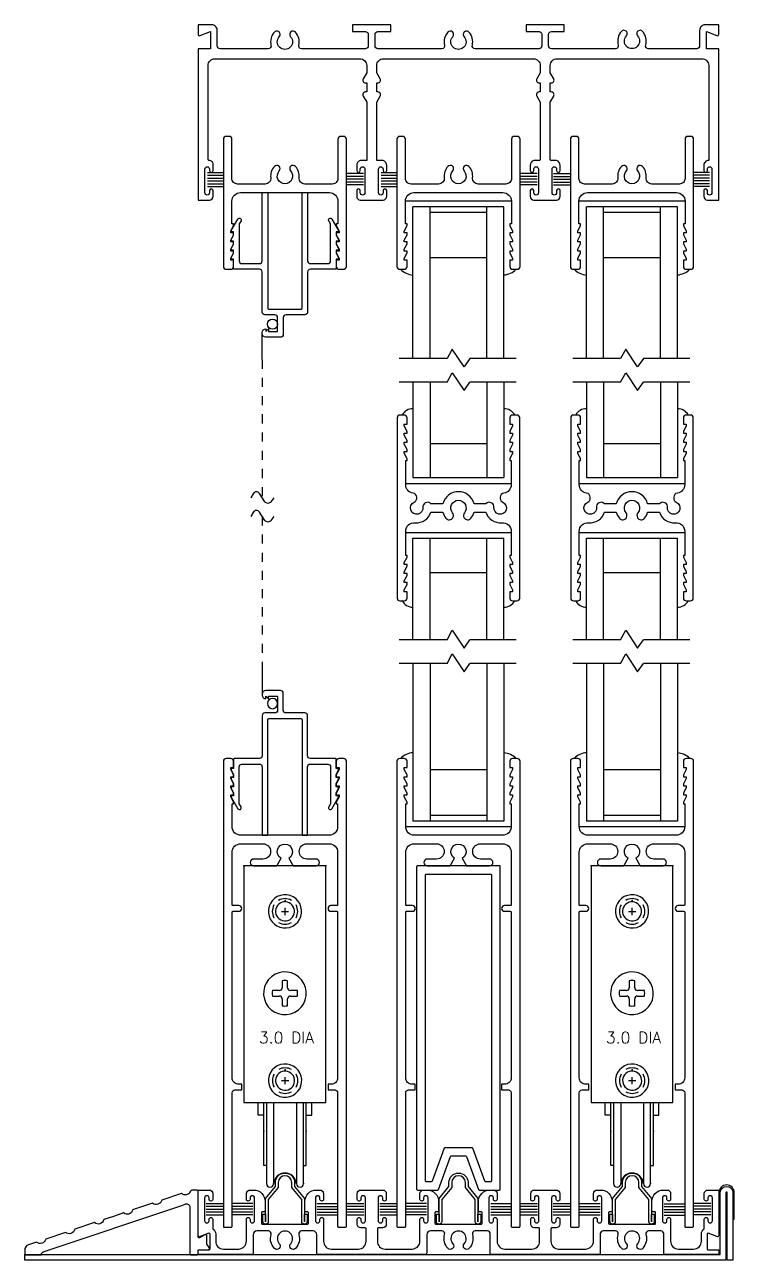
# Model space of a CAD drawing. Extents: x -56 to 119, y -34 to 74.
# Drawn here: x -1.44 to 6.36, y 42.06 to 55.64 of the extents above; entities that cross this region are included whole.
import ezdxf
from ezdxf.enums import TextEntityAlignment as Align

# ---------------------------------------------------------------- set-up
doc = ezdxf.new("R2010")
doc.units = 0
doc.header["$LTSCALE"] = 0.25
doc.header["$MEASUREMENT"] = 0
doc.linetypes.add('HIDDEN', pattern=[0.375, 0.25, -0.125])
doc.layers.get('0').update_dxf_attribs({"linetype": 'CONTINUOUS'})
for name, color, linetype in [('FRAME', 1, 'CONTINUOUS'), ('GLASS-VINYL', 7, 'CONTINUOUS'), ('GLAZING', 7, 'CONTINUOUS'), ('HEM COVER', 4, 'CONTINUOUS'), ('RISER', 7, 'CONTINUOUS'), ('SASH', 5, 'CONTINUOUS'), ('SEAL', 7, 'CONTINUOUS'), ('SILL-PAN', 7, 'CONTINUOUS'), ('VENT', 5, 'CONTINUOUS')]:
    doc.layers.add(name, color=color, linetype=linetype)
doc.styles.get("Standard").update_dxf_attribs({"font": 'simplex.shx'})

# ---------------------------------------------------------------- blocks, each defined once
blk = doc.blocks.new('A$C0EA5420E')
at = {"color": 1}
blk.add_lwpolyline([(0.0025, 0, -0.414214), (0, 0.0025), (0, 0.011, -0.414214), (0.0025, 0.0135), (0.03, 0.0135, 0.414214), (0.0325, 0.016), (0.0325, 0.0563, 0.528549), (0.0291, 0.0587), (0.0055, 0.0494, -0.528549), (0, 0.0531), (0, 0.0755), (0, 0.175, -0.414214), (0.0025, 0.1775), (0.03, 0.1775, -0.414214), (0.04, 0.1675), (0.04, 0.1519, -0.414214), (0.0351, 0.147), (0.0349, 0.147, -0.414214), (0.03, 0.1519), (0.03, 0.1559, 0.414214), (0.0239, 0.162), (0.0236, 0.162, 0.414214), (0.0175, 0.1559), (0.0175, 0.0931, 0.414214), (0.0236, 0.087), (0.0239, 0.087, 0.414214), (0.03, 0.0931), (0.03, 0.0971, -0.414214), (0.0349, 0.102), (0.035, 0.102, -0.414214), (0.04, 0.097), (0.04, 0.0713, -0.250492), (0.048, 0.0563), (0.048, 0.0367, 0.414214), (0.0692, 0.0155), (0.0922, 0.0155), (0.1112, 0.0155, 0.406851), (0.1325, 0.0375), (0.1325, 0.0835), (0.1325, 0.097, -0.414214), (0.1375, 0.102), (0.1376, 0.102, -0.414214), (0.1425, 0.0971), (0.1425, 0.0931, 0.414214), (0.1486, 0.087), (0.1489, 0.087, 0.414214), (0.155, 0.0931), (0.155, 0.1559, 0.414214), (0.1489, 0.162), (0.1486, 0.162, 0.414214), (0.1425, 0.1559), (0.1425, 0.1519, -0.414214), (0.1376, 0.147), (0.1374, 0.147, -0.414214), (0.1325, 0.1519), (0.1325, 0.1675, -0.414214), (0.1425, 0.1775), (0.1482, 0.1775), (0.1525, 0.1775, -0.414214), (0.1837, 0.1462), (0.1837, 0.12, -0.414214), (0.1812, 0.1175), (0.1762, 0.1175, 0.414214), (0.1737, 0.115), (0.1737, 0.0863, 0.414214), (0.1762, 0.0838), (0.3007, 0.0838, 0.414214), (0.3032, 0.0863), (0.3032, 0.115, 0.414214), (0.3007, 0.1175), (0.2957, 0.1175, -0.414214), (0.2932, 0.12), (0.2932, 0.1462, -0.414214), (0.3245, 0.1775), (0.3263, 0.1775), (0.3345, 0.1775, -0.414214), (0.3445, 0.1675), (0.3445, 0.1519, -0.414214), (0.3396, 0.147), (0.3394, 0.147, -0.414214), (0.3345, 0.1519), (0.3345, 0.1559, 0.414214), (0.3284, 0.162), (0.3281, 0.162, 0.414214), (0.322, 0.1559), (0.322, 0.0931, 0.414214), (0.3281, 0.087), (0.3284, 0.087, 0.414214), (0.3345, 0.0931), (0.3345, 0.0971, -0.414214), (0.3394, 0.102), (0.3395, 0.102, -0.414214), (0.3445, 0.097), (0.3445, 0.0835), (0.3445, 0.0367, 0.414214), (0.3657, 0.0155), (0.3736, 0.0155), (0.3916, 0.0155), (0.4402, 0.0155, 0.414214), (0.4615, 0.0367), (0.4615, 0.0461), (0.4615, 0.071, 0.414214), (0.459, 0.0735), (0.447, 0.0735, -0.414214), (0.437, 0.0835), (0.437, 0.097, -0.414214), (0.442, 0.102), (0.4421, 0.102, -0.414214), (0.447, 0.0971), (0.447, 0.0931, 0.414214), (0.4531, 0.087), (0.4534, 0.087, 0.414214), (0.4595, 0.0931), (0.4595, 0.1559, 0.414214), (0.4534, 0.162), (0.4531, 0.162, 0.414214), (0.447, 0.1559), (0.447, 0.1519, -0.414214), (0.4421, 0.147), (0.4419, 0.147, -0.414214), (0.437, 0.1519), (0.437, 0.1675, -0.414214), (0.447, 0.1775), (0.4672, 0.1775), (0.4868, 0.1775), (0.507, 0.1775, -0.414214), (0.517, 0.1675), (0.517, 0.1519, -0.414214), (0.5121, 0.147), (0.5119, 0.147, -0.414214), (0.507, 0.1519), (0.507, 0.1559, 0.414214), (0.5009, 0.162), (0.5006, 0.162, 0.414214), (0.4945, 0.1559), (0.4945, 0.0931, 0.414214), (0.5006, 0.087), (0.5009, 0.087, 0.414214), (0.507, 0.0931), (0.507, 0.0971, -0.414214), (0.5119, 0.102), (0.512, 0.102, -0.414214), (0.517, 0.097), (0.517, 0.0835, -0.414214), (0.507, 0.0735), (0.495, 0.0735, 0.414214), (0.4925, 0.071), (0.4925, 0.0461), (0.4925, 0.0367, 0.414214), (0.5137, 0.0155), (0.5577, 0.0155), (0.5744, 0.0155), (0.5882, 0.0155, 0.406851), (0.6095, 0.0375), (0.6095, 0.0835), (0.6095, 0.097, -0.414214), (0.6145, 0.102), (0.6146, 0.102, -0.414214), (0.6195, 0.0971), (0.6195, 0.0931, 0.414214), (0.6256, 0.087), (0.6259, 0.087, 0.414214), (0.632, 0.0931), (0.632, 0.1559, 0.414214), (0.6259, 0.162), (0.6256, 0.162, 0.414214), (0.6195, 0.1559), (0.6195, 0.1519, -0.414214), (0.6146, 0.147), (0.6144, 0.147, -0.414214), (0.6095, 0.1519), (0.6095, 0.1675, -0.414214), (0.6195, 0.1775), (0.6252, 0.1775), (0.6295, 0.1775, -0.414214), (0.6607, 0.1462), (0.6607, 0.12, -0.414214), (0.6582, 0.1175), (0.6532, 0.1175, 0.414214), (0.6507, 0.115), (0.6507, 0.0863, 0.414214), (0.6532, 0.0838), (0.7777, 0.0838, 0.414214), (0.7802, 0.0863), (0.7802, 0.115, 0.414214), (0.7777, 0.1175), (0.7727, 0.1175, -0.414214), (0.7702, 0.12), (0.7702, 0.1462, -0.414214), (0.8015, 0.1775), (0.8033, 0.1775), (0.8115, 0.1775, -0.414214), (0.8215, 0.1675), (0.8215, 0.1519, -0.414214), (0.8166, 0.147), (0.8164, 0.147, -0.414214), (0.8115, 0.1519), (0.8115, 0.1559, 0.414214), (0.8054, 0.162), (0.8051, 0.162, 0.414214), (0.799, 0.1559), (0.799, 0.0931, 0.414214), (0.8051, 0.087), (0.8054, 0.087, 0.414214), (0.8115, 0.0931), (0.8115, 0.0971, -0.414214), (0.8164, 0.102), (0.8165, 0.102, -0.414214), (0.8215, 0.097), (0.8215, 0.0835), (0.8215, 0.0367, 0.414214), (0.8427, 0.0155), (0.8536, 0.0155), (0.8843, 0.0155), (0.9172, 0.0155, 0.414214), (0.9385, 0.0367), (0.9385, 0.0461), (0.9385, 0.071, 0.414214), (0.936, 0.0735), (0.924, 0.0735, -0.414214), (0.914, 0.0835), (0.914, 0.097, -0.414214), (0.919, 0.102), (0.9191, 0.102, -0.414214), (0.924, 0.0971), (0.924, 0.0931, 0.414214), (0.9301, 0.087), (0.9304, 0.087, 0.414214), (0.9365, 0.0931), (0.9365, 0.1559, 0.414214), (0.9304, 0.162), (0.9301, 0.162, 0.414214), (0.924, 0.1559), (0.924, 0.1519, -0.414214), (0.9191, 0.147), (0.9189, 0.147, -0.414214), (0.914, 0.1519), (0.914, 0.1675, -0.414214), (0.924, 0.1775), (0.9442, 0.1775), (0.9638, 0.1775), (0.984, 0.1775, -0.414214), (0.994, 0.1675), (0.994, 0.1519, -0.414214), (0.9891, 0.147), (0.9889, 0.147, -0.414214), (0.984, 0.1519), (0.984, 0.1559, 0.414214), (0.9779, 0.162), (0.9776, 0.162, 0.414214), (0.9715, 0.1559), (0.9715, 0.0931, 0.414214), (0.9776, 0.087), (0.9779, 0.087, 0.414214), (0.984, 0.0931), (0.984, 0.0971, -0.414214), (0.9889, 0.102), (0.989, 0.102, -0.414214), (0.994, 0.097), (0.994, 0.0835, -0.414214), (0.984, 0.0735), (0.972, 0.0735, 0.414214), (0.9695, 0.071), (0.9695, 0.0461), (0.9695, 0.0367, 0.414214), (0.9907, 0.0155), (1.0347, 0.0155), (1.0514, 0.0155), (1.0652, 0.0155, 0.406851), (1.0865, 0.0375), (1.0865, 0.0835), (1.0865, 0.097, -0.414214), (1.0915, 0.102), (1.0916, 0.102, -0.414214), (1.0965, 0.0971), (1.0965, 0.0931, 0.414214), (1.1026, 0.087), (1.1029, 0.087, 0.414214), (1.109, 0.0931), (1.109, 0.1559, 0.414214), (1.1029, 0.162), (1.1026, 0.162, 0.414214), (1.0965, 0.1559), (1.0965, 0.1519, -0.414214), (1.0916, 0.147), (1.0914, 0.147, -0.414214), (1.0865, 0.1519), (1.0865, 0.1675, -0.414214), (1.0965, 0.1775), (1.1022, 0.1775), (1.1065, 0.1775, -0.414214), (1.1377, 0.1462), (1.1377, 0.12, -0.414214), (1.1352, 0.1175), (1.1302, 0.1175, 0.414214), (1.1277, 0.115), (1.1277, 0.0863, 0.414214), (1.1302, 0.0838), (1.2547, 0.0838, 0.414214), (1.2572, 0.0863), (1.2572, 0.115, 0.414214), (1.2547, 0.1175), (1.2497, 0.1175, -0.414214), (1.2472, 0.12), (1.2472, 0.1462, -0.414214), (1.2785, 0.1775), (1.2803, 0.1775), (1.2885, 0.1775, -0.414214), (1.2985, 0.1675), (1.2985, 0.1519, -0.414214), (1.2936, 0.147), (1.2934, 0.147, -0.414214), (1.2885, 0.1519), (1.2885, 0.1559, 0.414214), (1.2824, 0.162), (1.2821, 0.162, 0.414214), (1.276, 0.1559), (1.276, 0.0931, 0.414214), (1.2821, 0.087), (1.2824, 0.087, 0.414214), (1.2885, 0.0931), (1.2885, 0.0971, -0.414214), (1.2934, 0.102), (1.2935, 0.102, -0.414214), (1.2985, 0.097), (1.2985, 0.0835), (1.2985, 0.0367, 0.414214), (1.3197, 0.0155), (1.3372, 0.0155), (1.3617, 0.0155, 0.414214), (1.383, 0.0367), (1.383, 0.0563, -0.250492), (1.391, 0.0713), (1.391, 0.097, -0.414214), (1.396, 0.102), (1.3961, 0.102, -0.414214), (1.401, 0.0971), (1.401, 0.0931, 0.414214), (1.4071, 0.087), (1.4074, 0.087, 0.414214), (1.4135, 0.0931), (1.4135, 0.1559, 0.414214), (1.4074, 0.162), (1.4071, 0.162, 0.414214), (1.401, 0.1559), (1.401, 0.1519, -0.414214), (1.3961, 0.147), (1.3959, 0.147, -0.414214), (1.391, 0.1519), (1.391, 0.1675, -0.414214), (1.401, 0.1775), (1.4285, 0.1775, -0.414214), (1.431, 0.175), (1.431, 0.0755), (1.431, 0.0531, -0.528549), (1.4255, 0.0494), (1.4019, 0.0587, 0.528549), (1.3985, 0.0563), (1.3985, 0.016, 0.414214), (1.401, 0.0135), (1.4285, 0.0135, -0.414214), (1.431, 0.011), (1.431, 0.0025, -0.414214), (1.4285, 0), (1.3449, 0), (1.3208, 0), (1.2822, 0, -0.414214), (1.2797, 0.0025), (1.2797, 0.0573, 0.414214), (1.272, 0.065), (1.255, 0.065), (1.2381, 0.065, 0.499657), (1.2307, 0.0551, -0.259642), (1.222, 0.0174, -1), (1.2081, 0.0299, 2.247229), (1.1769, 0.0299, -1), (1.163, 0.0174, -0.259642), (1.1543, 0.0551, 0.499657), (1.1469, 0.065), (1.1278, 0.065), (1.113, 0.065, 0.414214), (1.1052, 0.0573), (1.1052, 0.005, -0.414214), (1.1002, 0), (1.0629, 0), (1.0514, 0), (0.8843, 0), (0.8438, 0), (0.8052, 0, -0.414214), (0.8027, 0.0025), (0.8027, 0.0573, 0.414214), (0.795, 0.065), (0.778, 0.065), (0.7611, 0.065, 0.499657), (0.7537, 0.0551, -0.259642), (0.745, 0.0174, -1), (0.7311, 0.0299, 2.247229), (0.6999, 0.0299, -1), (0.686, 0.0174, -0.259642), (0.6773, 0.0551, 0.499657), (0.6699, 0.065), (0.6508, 0.065), (0.6382, 0.065, 0.414214), (0.6282, 0.055), (0.6282, 0.005, -0.414214), (0.6232, 0), (0.5859, 0), (0.5744, 0), (0.3757, 0), (0.3668, 0), (0.3282, 0, -0.414214), (0.3257, 0.0025), (0.3257, 0.055, 0.414214), (0.3157, 0.065), (0.301, 0.065), (0.2841, 0.065, 0.499657), (0.2767, 0.0551, -0.259642), (0.268, 0.0174, -1), (0.2541, 0.0299, 2.247229), (0.2229, 0.0299, -1), (0.209, 0.0174, -0.259642), (0.2003, 0.0551, 0.499657), (0.1929, 0.065), (0.1738, 0.065), (0.1612, 0.065, 0.414214), (0.1512, 0.055), (0.1512, 0.005, -0.414214), (0.1462, 0), (0.1089, 0), (0.0913, 0)], format="xyb", close=True, dxfattribs=at)
blk = doc.blocks.new('3 TRACK HEAD')
blk.add_lwpolyline([(2.033, -0.729), (2.033, -0.752, -1), (1.983, -0.752), (1.983, -0.491, -1), (2.033, -0.491), (2.033, -0.509, 1), (2.073, -0.509), (2.073, -0.452, 0.348676), (2.033, -0.398), (1.963, -0.398), (1.963, 0.245), (2.001, 0.31, 0.57735), (1.975, 0.356), (1.963, 0.356), (1.963, 0.455), (1.975, 0.455, 0.57735), (2.001, 0.5), (1.963, 0.566), (1.963, 0.646, -0.414214), (2.038, 0.721), (3.686, 0.721, -0.414214), (3.761, 0.646), (3.761, 0.566), (3.723, 0.5, 0.57735), (3.749, 0.455), (3.761, 0.455), (3.761, 0.356), (3.749, 0.356, 0.57735), (3.723, 0.31), (3.761, 0.245), (3.761, -0.388, -0.414214), (3.751, -0.398), (3.691, -0.398, 0.348676), (3.651, -0.452), (3.651, -0.509, 1), (3.691, -0.509), (3.691, -0.491, -1), (3.741, -0.491), (3.741, -0.752, -1), (3.691, -0.752), (3.691, -0.729, 1), (3.651, -0.729), (3.651, -0.791, 0.414214), (3.691, -0.832), (3.816, -0.832), (3.941, -0.832, 0.414214), (3.981, -0.791), (3.981, -0.729, 1), (3.941, -0.729), (3.941, -0.752, -1), (3.891, -0.752), (3.891, -0.491, -1), (3.941, -0.491), (3.941, -0.509, 1), (3.981, -0.509), (3.981, -0.452, 0.348676), (3.941, -0.398), (3.881, -0.398, -0.414214), (3.871, -0.388), (3.871, 0.245), (3.909, 0.31, 0.57735), (3.883, 0.356), (3.871, 0.356), (3.871, 0.455), (3.883, 0.455, 0.57735), (3.909, 0.5), (3.871, 0.566), (3.871, 0.646, -0.414214), (3.946, 0.721), (5.539, 0.721, -0.414214), (5.614, 0.646), (5.614, -0.398), (5.599, -0.398, 0.348676), (5.559, -0.452), (5.559, -0.509, 1), (5.599, -0.509), (5.599, -0.491, -1), (5.649, -0.491), (5.649, -0.752, -1), (5.599, -0.752), (5.599, -0.729, 1), (5.559, -0.729), (5.559, -0.791, 0.414214), (5.599, -0.832), (5.724, -0.832), (5.724, 0.831), (5.589, 0.831), (5.589, 1.019), (5.702, 0.975, 0.528549), (5.724, 0.99), (5.724, 1.094), (5.576, 1.094, 0.414214), (5.514, 1.032), (5.514, 0.862, -0.414214), (5.483, 0.831), (4.95, 0.831, -0.500624), (4.921, 0.871, 0.262076), (4.886, 1.021, 1), (4.832, 0.972, -2.265582), (4.708, 0.972, 1), (4.654, 1.021, 0.262076), (4.619, 0.871, -0.500624), (4.59, 0.831), (3.884, 0.831, -0.414214), (3.853, 0.862), (3.853, 0.988, -0.414214), (3.884, 1.019), (4.026, 1.019), (4.026, 1.094), (3.606, 1.094), (3.606, 1.019), (3.748, 1.019, -0.414214), (3.779, 0.988), (3.779, 0.862, -0.414214), (3.748, 0.831), (3.045, 0.831, -0.485225), (3.015, 0.87, 0.248879), (2.978, 1.012, 1), (2.924, 0.963, -2.265582), (2.8, 0.963, 1), (2.746, 1.012, 0.248879), (2.709, 0.87, -0.485225), (2.679, 0.831), (1.976, 0.831, -0.414214), (1.945, 0.862), (1.945, 0.988, -0.414214), (1.976, 1.019), (2.118, 1.019), (2.118, 1.094), (1.698, 1.094), (1.698, 1.019), (1.84, 1.019, -0.414214), (1.871, 0.988), (1.871, 0.862, -0.414214), (1.84, 0.831), (1.137, 0.831, -0.485225), (1.107, 0.87, 0.248879), (1.07, 1.012, 1), (1.016, 0.963, -2.265582), (0.892, 0.963, 1), (0.838, 1.012, 0.248879), (0.801, 0.87, -0.485225), (0.771, 0.831), (0.241, 0.831, -0.414214), (0.21, 0.862), (0.21, 1.032, 0.414214), (0.148, 1.094), (0, 1.094), (0, 0.99, 0.528549), (0.022, 0.975), (0.135, 1.019), (0.135, 0.831), (0, 0.831), (0, -0.832), (0.125, -0.832, 0.414214), (0.165, -0.791), (0.165, -0.729, 1), (0.125, -0.729), (0.125, -0.752, -1), (0.075, -0.752), (0.075, -0.491, -1), (0.125, -0.491), (0.125, -0.509, 1), (0.165, -0.509), (0.165, -0.438, 0.443866), (0.121, -0.398, -0.443866), (0.11, -0.388), (0.11, 0.646, -0.414214), (0.185, 0.721), (1.778, 0.721, -0.414214), (1.853, 0.646), (1.853, 0.566), (1.815, 0.5, 0.57735), (1.841, 0.455), (1.853, 0.455), (1.853, 0.356), (1.841, 0.356, 0.57735), (1.815, 0.31), (1.853, 0.245), (1.853, -0.398), (1.783, -0.398, 0.348676), (1.743, -0.452), (1.743, -0.509, 1), (1.783, -0.509), (1.783, -0.491, -1), (1.833, -0.491), (1.833, -0.752, -1), (1.783, -0.752), (1.783, -0.729, 1), (1.743, -0.729), (1.743, -0.791, 0.414214), (1.783, -0.832), (1.908, -0.832), (2.033, -0.832, 0.414214), (2.073, -0.791), (2.073, -0.729, 1)], format="xyb", close=True)
blk = doc.blocks.new('3004 STD TOP-RAIL')
at = {"color": 5}
blk.add_lwpolyline([(-0.116, 0.106), (-0.116, 0.106, 0.216769), (-0.156, -0.018, -0.448133), (-0.218, -0.087), (-0.521, -0.087, -0.414214), (-0.583, -0.025), (-0.583, 0.405, 0.414214), (-0.614, 0.436), (-0.646, 0.436, 0.414214), (-0.677, 0.405), (-0.677, -0.993, 0.414214), (-0.646, -1.024), (-0.596, -1.024, 0.414214), (-0.565, -0.993), (-0.565, -0.924), (-0.595, -0.924), (-0.595, -0.904), (-0.565, -0.844), (-0.565, -0.824), (-0.595, -0.824), (-0.595, -0.804), (-0.565, -0.744), (-0.565, -0.724), (-0.595, -0.724), (-0.595, -0.704), (-0.565, -0.644), (-0.565, -0.624), (-0.595, -0.624), (-0.595, -0.604), (-0.565, -0.544), (-0.565, -0.524), (-0.583, -0.524), (-0.583, -0.275, -0.414214), (-0.489, -0.181), (0, -0.181), (0.489, -0.181, -0.414214), (0.583, -0.275), (0.583, -0.524), (0.565, -0.524), (0.565, -0.544), (0.595, -0.604), (0.595, -0.624), (0.565, -0.624), (0.565, -0.644), (0.595, -0.704), (0.595, -0.724), (0.565, -0.724), (0.565, -0.744), (0.595, -0.804), (0.595, -0.824), (0.565, -0.824), (0.565, -0.844), (0.595, -0.904), (0.595, -0.924), (0.565, -0.924), (0.565, -0.993, 0.414214), (0.596, -1.024), (0.646, -1.024, 0.414214), (0.677, -0.993), (0.677, 0.405, 0.414214), (0.646, 0.436), (0.614, 0.436, 0.414214), (0.583, 0.405), (0.583, -0.025, -0.414214), (0.521, -0.087), (0.218, -0.087, -0.448133), (0.156, -0.018, 0.216769), (0.116, 0.106, 0.999998), (0.062, 0.057, -0.651692), (0, -0.084, -0.651692), (-0.062, 0.057, 0.999998), (-0.116, 0.106), (-0.116, 0.106)], format="xyb", dxfattribs=at)
blk = doc.blocks.new('3766 SCREEN ADAPTER')
blk.add_line((0.25, 1.836), (0.25, 1.544))
blk.add_lwpolyline([(0.21, 1.528), (0.18, 1.498), (0.18, 1.528), (0.09, 1.528, 0.414214), (0.08, 1.518), (0.08, 1.373, 0.414214), (0.11, 1.343), (0.22, 1.343, -0.414214), (0.25, 1.313), (0.25, 0.873, 0.414214), (0.28, 0.843), (0.555, 0.843, -0.414214), (0.565, 0.833), (0.565, 0.733), (0.59, 0.733), (0.59, 0.718), (0.565, 0.663), (0.565, 0.633), (0.59, 0.633), (0.59, 0.618), (0.565, 0.563), (0.565, 0.533), (0.59, 0.533), (0.59, 0.518), (0.565, 0.463), (0.565, 0.433), (0.59, 0.433), (0.59, 0.418), (0.517, 0.291, -1), (0.482, 0.311), (0.502, 0.345, 0.131652), (0.503, 0.35), (0.503, 0.75, 0.414214), (0.472, 0.781), (0.28, 0.781, 0.414214), (0.25, 0.751), (0.25, 0), (0.188, 0), (0.188, 1.271, 0.414214), (0.178, 1.281), (-0.178, 1.281, 0.414214), (-0.188, 1.271), (-0.188, 0), (-0.25, 0), (-0.25, 0.751, 0.414214), (-0.28, 0.781), (-0.472, 0.781, 0.414214), (-0.503, 0.75), (-0.503, 0.35, 0.131652), (-0.502, 0.345), (-0.482, 0.311, -1), (-0.517, 0.291), (-0.59, 0.418), (-0.59, 0.433), (-0.565, 0.433), (-0.565, 0.463), (-0.59, 0.518), (-0.59, 0.533), (-0.565, 0.533), (-0.565, 0.563), (-0.59, 0.618), (-0.59, 0.633), (-0.565, 0.633), (-0.565, 0.663), (-0.59, 0.718), (-0.59, 0.733), (-0.565, 0.733), (-0.565, 0.833, -0.414214), (-0.555, 0.843), (-0.28, 0.843, 0.414214), (-0.25, 0.873), (-0.25, 1.313, -0.414214), (-0.22, 1.343), (-0.012, 1.343, 0.414214), (0.018, 1.373), (0.018, 1.56, -0.414214), (0.048, 1.59), (0.21, 1.59, -0.414214), (0.25, 1.55), (0.25, 1.538, -0.414214), (0.21, 1.498)], format="xyb", close=True)
blk.add_circle((0.136, 1.446), 0.0563)
blk = doc.blocks.new('FW1020 STD SILL')
blk.add_lwpolyline([(0.075, 0.457, 1), (-0.075, 0.457), (-0.075, 0.402), (-0.184, 0.272), (-0.184, 0.03, -1), (-0.244, 0.03), (-0.244, 0.109), (-0.214, 0.109), (-0.214, 0.027), (-0.214, 0.283), (-0.105, 0.413), (-0.105, 0.457, -1), (0.105, 0.457), (0.105, 0.413), (0.214, 0.283), (0.214, 0.027), (0.214, 0.109), (0.244, 0.109), (0.244, 0.03, -1), (0.184, 0.03), (0.184, 0.272), (0.075, 0.402)], format="xyb", close=True)
blk = doc.blocks.new('OO MUNTIN BAR')
at = {"color": 5}
blk.add_lwpolyline([(0.541, 0.565), (0.601, 0.595), (0.621, 0.595), (0.621, 0.565), (0.641, 0.565), (0.701, 0.595), (0.721, 0.595), (0.721, 0.565), (0.741, 0.565), (0.801, 0.595), (0.821, 0.595), (0.821, 0.565), (0.841, 0.565), (0.901, 0.595), (0.921, 0.595), (0.921, 0.565), (0.991, 0.565, 0.414214), (1.021, 0.595), (1.021, 0.643, 0.414214), (0.99, 0.674), (-0.99, 0.674, 0.414214), (-1.021, 0.643), (-1.021, 0.595, 0.414214), (-0.991, 0.565), (-0.921, 0.565), (-0.921, 0.595), (-0.901, 0.595), (-0.841, 0.565), (-0.821, 0.565), (-0.821, 0.595), (-0.801, 0.595), (-0.741, 0.565), (-0.721, 0.565), (-0.721, 0.595), (-0.701, 0.595), (-0.641, 0.565), (-0.621, 0.565), (-0.621, 0.595), (-0.601, 0.595), (-0.541, 0.565), (-0.521, 0.565), (-0.521, 0.58), (-0.256, 0.58, -0.445388), (-0.162, 0.476, 0.360376), (-0.047, 0.303), (-0.047, 0.172, 0.106406), (-0.113, 0.137, 0.522758), (-0.107, 0.062), (-0.105, 0.061, 0.311835), (-0.053, 0.065, -0.632646), (0.084, 0, -0.632646), (-0.053, -0.065, 0.311835), (-0.105, -0.061), (-0.107, -0.062, 0.522758), (-0.113, -0.137, 0.106406), (-0.047, -0.172), (-0.047, -0.303, 0.360376), (-0.162, -0.476, -0.445388), (-0.256, -0.58), (-0.521, -0.58), (-0.521, -0.565), (-0.541, -0.565), (-0.601, -0.595), (-0.621, -0.595), (-0.621, -0.565), (-0.641, -0.565), (-0.701, -0.595), (-0.721, -0.595), (-0.721, -0.565), (-0.741, -0.565), (-0.801, -0.595), (-0.821, -0.595), (-0.821, -0.565), (-0.841, -0.565), (-0.901, -0.595), (-0.921, -0.595), (-0.921, -0.565), (-0.991, -0.565, 0.414214), (-1.021, -0.595), (-1.021, -0.643, 0.414214), (-0.99, -0.674), (0.99, -0.674, 0.414214), (1.021, -0.643), (1.021, -0.595, 0.414214), (0.991, -0.565), (0.921, -0.565), (0.921, -0.595), (0.901, -0.595), (0.841, -0.565), (0.821, -0.565), (0.821, -0.595), (0.801, -0.595), (0.741, -0.565), (0.721, -0.565), (0.721, -0.595), (0.701, -0.595), (0.641, -0.565), (0.621, -0.565), (0.621, -0.595), (0.601, -0.595), (0.541, -0.565), (0.521, -0.565), (0.521, -0.58), (0.256, -0.58, -0.37488), (0.162, -0.499, 0.37488), (0.117, -0.459), (0.105, -0.459, 0.298217), (0.063, -0.487, -1.980601), (0.008, -0.39, 0.298217), (0.053, -0.368), (0.056, -0.361, 0.354774), (0.047, -0.303), (0.047, -0.172, 0.337945), (0.178, 0, 0.337945), (0.047, 0.172), (0.047, 0.303, 0.354774), (0.056, 0.361), (0.053, 0.368, 0.298217), (0.008, 0.39, -1.980601), (0.063, 0.487, 0.298217), (0.105, 0.459), (0.117, 0.459, 0.37488), (0.162, 0.499, -0.37488), (0.256, 0.58), (0.521, 0.58), (0.521, 0.565)], format="xyb", close=True, dxfattribs=at)
blk = doc.blocks.new('3027 MAMMOTH B-RAIL')
at = {"color": 0}
blk.add_lwpolyline([(0.475, -0.624, 0.414214), (0.506, -0.655), (0.57, -0.655, -0.414214), (0.58, -0.665), (0.58, -2.484, -0.414214), (0.508, -2.556), (0.475, -2.556), (0.475, -2.618), (0.549, -2.618, -0.414214), (0.58, -2.649), (0.58, -4.116, 0.414214), (0.59, -4.126), (0.667, -4.126, 0.414214), (0.677, -4.116), (0.677, 0.993, 0.414214), (0.646, 1.024), (0.596, 1.024, 0.414214), (0.565, 0.993), (0.565, 0.924), (0.595, 0.924), (0.595, 0.904), (0.565, 0.844), (0.565, 0.824), (0.595, 0.824), (0.595, 0.804), (0.565, 0.744), (0.565, 0.724), (0.595, 0.724), (0.595, 0.704), (0.565, 0.644), (0.565, 0.624), (0.595, 0.624), (0.595, 0.604), (0.565, 0.544), (0.565, 0.524), (0.58, 0.524), (0.58, 0.275, -0.414214), (0.486, 0.181), (-0.486, 0.181, -0.414214), (-0.58, 0.275), (-0.58, 0.524), (-0.565, 0.524), (-0.565, 0.544), (-0.595, 0.604), (-0.595, 0.624), (-0.565, 0.624), (-0.565, 0.644), (-0.595, 0.704), (-0.595, 0.724), (-0.565, 0.724), (-0.565, 0.744), (-0.595, 0.804), (-0.595, 0.824), (-0.565, 0.824), (-0.565, 0.844), (-0.595, 0.904), (-0.595, 0.924), (-0.565, 0.924), (-0.565, 0.993, 0.414214), (-0.596, 1.024), (-0.646, 1.024, 0.414214), (-0.677, 0.993), (-0.677, -4.116, 0.414214), (-0.667, -4.126), (-0.59, -4.126, 0.414214), (-0.58, -4.116), (-0.58, -2.649, -0.414214), (-0.549, -2.618), (-0.475, -2.618), (-0.475, -2.556), (-0.508, -2.556, -0.414214), (-0.58, -2.484), (-0.58, -0.665, -0.414214), (-0.57, -0.655), (-0.506, -0.655, 0.414214), (-0.475, -0.624, 0.414214), (-0.506, -0.593), (-0.57, -0.593, -0.414214), (-0.58, -0.583), (-0.58, -0.007, -0.414214), (-0.486, 0.087), (-0.241, 0.087, -1), (-0.241, -0.081), (-0.343, -0.081, 1), (-0.343, -0.156), (-0.09, -0.156), (-0.042, -0.073, -3.732051), (0.042, -0.073), (0.09, -0.156), (0.342, -0.156, 1), (0.342, -0.081), (0.241, -0.081, -1), (0.241, 0.087), (0.486, 0.087, -0.414214), (0.58, -0.007), (0.58, -0.583, -0.414214), (0.57, -0.593), (0.506, -0.593, 0.414214)], format="xyb", close=True, dxfattribs=at)
blk = doc.blocks.new('Roller Assy 3p0 Dia - Side(EX)')
at = {"color": 7}
for p, q in [((-0.45, 0), (-0.45, -2.6)), ((0.45, 0), (-0.45, 0)), ((0.45, -2.6), (0.45, 0)), ((-0.03, -1.263), (-0.03, -1.34)), ((0.03, -1.34), (0.03, -1.263)), ((-0.06, -1.37), (-0.137, -1.37)), ((-0.137, -1.43), (-0.06, -1.43)), ((-0.03, -1.46), (-0.03, -1.537)), ((0.03, -1.537), (0.03, -1.46)), ((0.137, -1.37), (0.06, -1.37)), ((0.06, -1.43), (0.137, -1.43)), ((-0.45, -2.6), (0.45, -2.6)), ((-0.293, -2.74), (-0.293, -2.6)), ((0.297, -2.74), (0.297, -2.6)), ((-0.231, -2.74), (-0.293, -2.74)), ((0.235, -2.74), (0.297, -2.74))]:
    blk.add_line(p, q, dxfattribs=at)
at = {"linetype": 'Continuous'}
for p, q in [((-0.039, -0.5), (0.041, -0.5)), ((0.001, -0.54), (0.001, -0.46)), ((-0.038, -2.36), (0.042, -2.36)), ((0.002, -2.4), (0.002, -2.32))]:
    blk.add_line(p, q, dxfattribs=at)
for p, q in [((-0.233, -3.294), (-0.233, -2.6)), ((-0.202, -2.6), (-0.202, -3.492)), ((-0.124, -2.6), (-0.124, -3.494)), ((0.126, -2.6), (0.126, -3.494)), ((0.204, -3.492), (0.204, -2.6)), ((0.235, -3.294), (0.235, -2.6)), ((-0.202, -3.294), (-0.233, -3.294)), ((0.204, -3.294), (0.235, -3.294))]:
    blk.add_line(p, q)
at = {"color": 7}
for centre, radius, start, end in [((0.001, -0.5), 0.183, 106.169, 106.1378), ((0.001, -0.5), 0.105, 131.0231, 130.9828), ((0, -1.4), 0.235, 117.4668, 117.4309), ((-0.06, -1.34), 0.03, 270, 0), ((0, -1.4), 0.14, 77.6505, 102.3495), ((0.06, -1.34), 0.03, 180, 270), ((0, -1.4), 0.14, 167.6505, 192.3495), ((-0.06, -1.46), 0.03, 0, 90), ((0.06, -1.46), 0.03, 90, 180), ((0, -1.4), 0.14, 347.6505, 12.3495), ((0, -1.4), 0.14, 257.6505, 282.3495), ((0.002, -2.36), 0.183, 106.169, 106.1378), ((0.002, -2.36), 0.105, 131.0231, 130.9828)]:
    blk.add_arc(centre, radius, start, end, dxfattribs=at)
at = {"color": 7, "linetype": 'Continuous'}
for centre, start, end in [((0.001, -0.5), 60, 120), ((0.001, -0.5), 150, 210), ((0.001, -0.5), 330, 30), ((0.001, -0.5), 240, 300), ((0.002, -2.36), 150, 210), ((0.002, -2.36), 60, 120), ((0.002, -2.36), 330, 30), ((0.002, -2.36), 240, 300)]:
    blk.add_arc(centre, 0.14, start, end, dxfattribs=at)
for centre, radius, start, end in [((0.001, -3.5), 0.125, 2.8293, 177.1707), ((-0.163, -3.492), 0.0391, 180, 357.1707), ((0.165, -3.492), 0.0391, 182.8293, 0)]:
    blk.add_arc(centre, radius, start, end)
at = {"color": 7, "linetype": 'ByBlock'}
for p in [(-0.45, 0), (0.45, 0), (0.001, -0.38), (0.002, -2.24)]:
    blk.add_point(p, dxfattribs=at)
at = {"color": 0, "linetype": 'ByBlock'}
for p in [(-0.45, 0), (-0.45, 0), (0.45, 0), (0.45, 0), (-0.233, -2.915), (0.235, -2.915), (0.001, -3.375), (-0.124, -3.494), (0.204, -3.492)]:
    blk.add_point(p, dxfattribs=at)
blk.add_text('3.0 DIA', height=0.125).set_placement((0.017, -1.949), align=Align.CENTER)
blk = doc.blocks.new('3762 Mammoth Setting Block')
for points in [[(0.079, -3.187, -0.315299), (0.088, -3.194), (0.22, -3.555, 0.315299), (0.229, -3.562), (0.45, -3.562, 0.414214), (0.46, -3.552), (0.46, -0.01, 0.414214), (0.45, 0), (-0.45, 0, 0.414214), (-0.46, -0.01), (-0.46, -3.552, 0.414214), (-0.45, -3.562), (-0.229, -3.562, 0.315299), (-0.22, -3.555), (-0.088, -3.194, -0.315299), (-0.079, -3.187)], [(0.144, -3.093, -0.315299), (0.154, -3.1), (0.285, -3.461, 0.315299), (0.295, -3.468), (0.356, -3.468, 0.414214), (0.366, -3.458), (0.366, -0.104, 0.414214), (0.356, -0.094), (-0.356, -0.094, 0.414214), (-0.366, -0.104), (-0.366, -3.458, 0.414214), (-0.356, -3.468), (-0.295, -3.468, 0.315299), (-0.285, -3.461), (-0.154, -3.1, -0.315299), (-0.144, -3.093)]]:
    blk.add_lwpolyline(points, format="xyb", close=True)
blk = doc.blocks.new('3752 RISER')
at = {"color": 1}
blk.add_lwpolyline([(0.122, -0.364), (0.095, -0.328), (0.095, -0.241, 0.57735), (0.071, -0.227), (0.015, -0.259, -0.57735), (0, -0.25), (0, 0.25, 0.414214), (-0.016, 0.266), (-0.07, 0.266, 0.321849), (-0.085, 0.255, -0.530341), (-0.184, 0.228), (-0.402, 0.155, -0.564933), (-0.503, 0.121), (-0.721, 0.048, -0.564933), (-0.821, 0.014), (-0.88, -0.005), (-0.933, -0.023), (-1.039, -0.059, -0.564933), (-1.14, -0.092), (-1.358, -0.165, -0.564933), (-1.459, -0.199), (-1.676, -0.272, -0.564933), (-1.777, -0.306), (-1.866, -0.336, 0.322343), (-1.908, -0.394), (-1.908, -0.444), (-1.727, -0.444, -0.324941), (-1.706, -0.414), (-0.17, 0.101), (-0.135, 0.113, -0.512467), (-0.094, 0.083), (-0.094, -0.386), (-0.094, -0.434, 0.414214), (-0.084, -0.444), (-0.01, -0.444, 0.414214), (0, -0.434), (0, -0.4, -0.414214), (0.01, -0.39), (0.109, -0.39, 0.614986)], format="xyb", close=True, dxfattribs=at)

msp = doc.modelspace()

# ---------------------------------------------------------------- linework, layer by layer
at = {"layer": 'GLASS-VINYL'}
for p, q in [((3.913871, 53.700388), (2.747871, 53.700388)), ((2.830835, 51.969373), (2.830835, 53.638388)), ((3.830835, 53.638388), (2.830835, 53.638388)), ((3.018335, 51.969373), (3.018335, 53.638388)), ((3.643335, 51.969373), (3.643335, 53.638388)), ((3.830835, 51.969373), (3.830835, 53.638388)), ((5.821871, 53.700388), (4.655871, 53.700388)), ((4.738835, 51.969373), (4.738835, 53.638388)), ((5.738835, 53.638388), (4.738835, 53.638388)), ((4.926335, 51.969373), (4.926335, 53.638388)), ((5.551335, 51.969373), (5.551335, 53.638388)), ((5.738835, 51.969373), (5.738835, 53.638388)), ((3.643335, 53.576388), (3.018335, 53.576388)), ((5.551335, 53.576388), (4.926335, 53.576388)), ((3.643335, 53.075388), (3.018335, 53.075388)), ((5.551335, 53.075388), (4.926335, 53.075388)), ((3.205871, 51.709811), (3.261683, 51.814077)), ((3.261683, 51.814077), (3.392196, 51.61755)), ((5.113871, 51.709811), (5.169683, 51.814077)), ((5.169683, 51.814077), (5.300196, 51.61755)), ((3.205871, 51.709811), (2.679353, 51.709811)), ((3.392196, 51.61755), (3.455871, 51.709811)), ((3.966221, 51.709811), (3.455871, 51.709811)), ((5.113871, 51.709811), (4.587353, 51.709811)), ((5.300196, 51.61755), (5.363871, 51.709811)), ((5.874221, 51.709811), (5.363871, 51.709811)), ((3.205871, 48.879503), (2.679353, 48.879503)), ((3.205871, 48.879503), (3.261683, 48.983769)), ((3.261683, 48.983785), (3.392196, 48.787257)), ((3.392196, 48.787257), (3.455871, 48.879519)), ((3.966221, 48.879503), (3.455871, 48.879503)), ((5.113871, 48.879503), (4.587353, 48.879503)), ((5.113871, 48.879503), (5.169683, 48.983769)), ((5.169683, 48.983785), (5.300196, 48.787257)), ((5.300196, 48.787257), (5.363871, 48.879519)), ((5.874221, 48.879503), (5.363871, 48.879503)), ((3.205871, 48.619457), (2.679353, 48.619457)), ((2.830835, 48.619457), (2.830835, 46.888138)), ((3.018335, 48.619457), (3.018335, 46.888138)), ((3.205871, 48.619457), (3.261683, 48.723723)), ((3.261683, 48.723723), (3.392196, 48.527196)), ((3.392196, 48.527196), (3.455871, 48.619457)), ((3.966221, 48.619457), (3.455871, 48.619457)), ((3.643335, 48.619457), (3.643335, 46.888138)), ((3.830835, 48.619457), (3.830835, 46.888138)), ((5.113871, 48.619457), (4.587353, 48.619457)), ((4.738835, 48.619457), (4.738835, 46.888138)), ((4.926335, 48.619457), (4.926335, 46.888138)), ((5.113871, 48.619457), (5.169683, 48.723723)), ((5.169683, 48.723723), (5.300196, 48.527196)), ((5.300196, 48.527196), (5.363871, 48.619457)), ((5.874221, 48.619457), (5.363871, 48.619457)), ((5.551335, 48.619457), (5.551335, 46.888138)), ((5.738835, 48.619457), (5.738835, 46.888138)), ((3.643335, 47.451138), (3.018335, 47.451138)), ((5.551335, 47.451138), (4.926335, 47.451138)), ((3.830835, 46.888138), (2.830835, 46.888138)), ((3.643335, 46.950138), (3.018335, 46.950138)), ((5.738835, 46.888138), (4.738835, 46.888138)), ((5.551335, 46.950138), (4.926335, 46.950138)), ((3.910871, 46.826138), (2.750871, 46.826138)), ((5.818871, 46.826138), (4.658871, 46.826138))]:
    msp.add_line(p, q, dxfattribs=at)
for points in [[(3.966221, 51.969873), (3.455871, 51.969873), (3.392196, 51.877611), (3.261683, 52.074139), (3.205871, 51.969873), (2.679353, 51.969873)], [(5.874221, 51.969873), (5.363871, 51.969873), (5.300196, 51.877611), (5.169683, 52.074139), (5.113871, 51.969873), (4.587353, 51.969873)]]:
    msp.add_lwpolyline(points, dxfattribs=at)
for centre, start, end in [((2.849186, 53.105291), 224.9356275, 265.1822569), ((3.814525, 53.107393), 274.2807547, 314.2526423), ((4.757186, 53.105291), 224.9356275, 265.1822569), ((5.722525, 53.107393), 274.2807547, 314.2526423), ((2.849186, 47.421235), 94.8177431, 135.0643725), ((3.814525, 47.419133), 45.7473577, 85.7192453), ((4.757186, 47.421235), 94.8177431, 135.0643725), ((5.722525, 47.419133), 45.7473577, 85.7192453)]:
    msp.add_arc(centre, 0.2185, start, end, dxfattribs=at)
at = {"layer": 'GLAZING', "color": 7}
for p, q in [((2.830835, 51.709827), (2.830835, 50.662001)), ((3.018335, 51.709827), (3.018335, 50.662001)), ((3.643335, 51.709827), (3.643335, 50.662001)), ((3.830835, 51.709827), (3.830835, 50.662001)), ((4.738835, 51.709827), (4.738835, 50.662001)), ((4.926335, 51.709827), (4.926335, 50.662001)), ((5.551335, 51.709827), (5.551335, 50.662001)), ((5.738835, 51.709827), (5.738835, 50.662001)), ((3.018335, 51.037001), (3.643335, 51.037001)), ((4.926335, 51.037001), (5.551335, 51.037001)), ((2.830835, 50.662001), (3.830835, 50.662001)), ((4.738835, 50.662001), (5.738835, 50.662001)), ((2.750835, 50.597001), (3.910835, 50.597001)), ((4.658835, 50.597001), (5.818835, 50.597001)), ((2.750835, 50.060001), (3.910835, 50.060001)), ((2.830835, 49.995001), (3.830835, 49.995001)), ((2.830835, 48.879503), (2.830835, 49.995001)), ((3.018335, 48.879503), (3.018335, 49.995001)), ((3.643335, 48.879503), (3.643335, 49.995001)), ((3.830835, 48.879503), (3.830835, 49.995001)), ((4.658835, 50.060001), (5.818835, 50.060001)), ((4.738835, 49.995001), (5.738835, 49.995001)), ((4.738835, 48.879503), (4.738835, 49.995001)), ((4.926335, 48.879503), (4.926335, 49.995001)), ((5.551335, 48.879503), (5.551335, 49.995001)), ((5.738835, 48.879503), (5.738835, 49.995001)), ((3.018335, 49.620001), (3.643335, 49.620001)), ((4.926335, 49.620001), (5.551335, 49.620001))]:
    msp.add_line(p, q, dxfattribs=at)
for centre, start, end in [((2.824932, 51.289683), 87.3558217, 152.1191959), ((3.836737, 51.289683), 27.8808041, 92.6441783), ((4.732932, 51.289683), 87.3558217, 152.1191959), ((5.744737, 51.289683), 27.8808041, 92.6441783), ((2.824932, 49.367319), 207.8808041, 272.6441783), ((3.836737, 49.367319), 267.3558217, 332.1191959), ((4.732932, 49.367319), 207.8808041, 272.6441783), ((5.744737, 49.367319), 267.3558217, 332.1191959)]:
    msp.add_arc(centre, 0.127949, start, end, dxfattribs=at)
at = {"layer": 'HEM COVER'}
msp.add_lwpolyline([(6.193938, 42.804137), (6.194438, 42.514137), (6.209438, 42.514137), (6.208938, 42.804137, -1), (6.348938, 42.804137), (6.348438, 42.514137), (6.363438, 42.514137), (6.363938, 42.804137, 1)], format="xyb", close=True, dxfattribs=at)
at = {"layer": 'SASH', "linetype": 'HIDDEN'}
for p, q in [((1.172862, 51.957569), (1.172862, 50.442121)), ((1.172862, 50.237065), (1.172862, 48.568957))]:
    msp.add_line(p, q, dxfattribs=at)
at = {"layer": 'SASH'}
for points in [[(1.299629, 50.439378), (1.299629, 50.439378), (1.269512, 50.395741, -0.530591348), (1.20327, 50.396333), (1.142454, 50.48791, 0.567228852), (1.073867, 50.484659), (1.049629, 50.439378), (1.049629, 50.439378)], [(1.299629, 50.234322), (1.299629, 50.234322), (1.269512, 50.190684, -0.530591348), (1.20327, 50.191276), (1.142454, 50.282853, 0.567228852), (1.073867, 50.279602), (1.049629, 50.234322), (1.049629, 50.234322)]]:
    msp.add_lwpolyline(points, format="xyb", dxfattribs=at)
at = {"layer": 'SEAL'}
for p, q in [((0.571672, 54.01524), (0.745871, 54.01524)), ((0.571672, 53.98424), (0.745871, 53.98424)), ((0.571672, 53.95324), (0.745871, 53.95324)), ((0.571672, 53.92224), (0.745871, 53.92224)), ((2.287418, 54.001753), (2.099871, 54.001753)), ((2.287418, 53.970753), (2.099871, 53.970753)), ((2.287418, 53.939753), (2.099871, 53.939753)), ((2.287418, 53.908753), (2.099871, 53.908753)), ((2.479672, 54.01524), (2.653871, 54.01524)), ((2.479672, 53.98424), (2.653871, 53.98424)), ((2.479672, 53.95324), (2.653871, 53.95324)), ((2.479672, 53.92224), (2.653871, 53.92224)), ((4.195418, 54.001753), (4.007871, 54.001753)), ((4.195418, 53.970753), (4.007871, 53.970753)), ((4.195418, 53.939753), (4.007871, 53.939753)), ((4.195418, 53.908753), (4.007871, 53.908753)), ((4.374324, 54.001753), (4.561871, 54.001753)), ((4.374324, 53.970753), (4.561871, 53.970753)), ((4.374324, 53.939753), (4.561871, 53.939753)), ((4.374324, 53.908753), (4.561871, 53.908753)), ((6.09007, 54.01524), (5.915871, 54.01524)), ((6.09007, 53.98424), (5.915871, 53.98424)), ((6.09007, 53.95324), (5.915871, 53.95324)), ((6.09007, 53.92224), (5.915871, 53.92224)), ((0.571672, 53.89124), (0.745871, 53.89124)), ((0.571672, 53.86024), (0.745871, 53.86024)), ((2.287418, 53.877753), (2.099871, 53.877753)), ((2.479672, 53.89124), (2.653871, 53.89124)), ((2.479672, 53.86024), (2.653871, 53.86024)), ((4.195418, 53.877753), (4.007871, 53.877753)), ((4.374324, 53.877753), (4.561871, 53.877753)), ((6.09007, 53.89124), (5.915871, 53.89124)), ((6.09007, 53.86024), (5.915871, 53.86024)), ((0.557097, 42.68605), (0.746838, 42.68605)), ((0.557097, 42.65505), (0.746838, 42.65505)), ((1.070347, 42.685098), (0.840838, 42.685098)), ((1.070347, 42.654098), (0.840838, 42.654098)), ((1.777228, 42.685098), (2.006838, 42.685098)), ((1.777228, 42.654098), (2.006838, 42.654098)), ((2.290578, 42.682921), (2.100838, 42.682921)), ((2.290578, 42.651921), (2.100838, 42.651921)), ((2.465097, 42.68605), (2.654838, 42.68605)), ((2.465097, 42.68605), (2.654838, 42.68605)), ((2.465097, 42.65505), (2.654838, 42.65505)), ((2.465097, 42.65505), (2.654838, 42.65505)), ((2.978347, 42.685098), (2.748838, 42.685098)), ((2.978347, 42.654098), (2.748838, 42.654098)), ((3.685228, 42.685098), (3.914838, 42.685098)), ((3.685228, 42.654098), (3.914838, 42.654098)), ((4.198578, 42.682921), (4.008838, 42.682921)), ((4.198578, 42.651921), (4.008838, 42.651921)), ((4.373097, 42.68605), (4.562838, 42.68605)), ((4.373097, 42.65505), (4.562838, 42.65505)), ((4.887692, 42.681348), (4.656838, 42.681348)), ((4.887692, 42.650348), (4.656838, 42.650348)), ((5.591984, 42.681969), (5.822838, 42.681969)), ((5.591984, 42.650969), (5.822838, 42.650969)), ((6.106578, 42.68605), (5.916838, 42.68605)), ((6.106578, 42.65505), (5.916838, 42.65505)), ((0.557097, 42.62405), (0.746838, 42.62405)), ((0.557097, 42.59305), (0.746838, 42.59305)), ((0.557097, 42.56205), (0.746838, 42.56205)), ((1.070347, 42.623098), (0.840838, 42.623098)), ((1.070347, 42.592098), (0.840838, 42.592098)), ((1.070347, 42.561098), (0.840838, 42.561098)), ((1.777228, 42.623098), (2.006838, 42.623098)), ((1.777228, 42.592098), (2.006838, 42.592098)), ((1.777228, 42.561098), (2.006838, 42.561098)), ((2.290578, 42.620921), (2.100838, 42.620921)), ((2.290578, 42.589921), (2.100838, 42.589921)), ((2.290578, 42.558921), (2.100838, 42.558921)), ((2.465097, 42.62405), (2.654838, 42.62405)), ((2.465097, 42.62405), (2.654838, 42.62405)), ((2.465097, 42.59305), (2.654838, 42.59305)), ((2.465097, 42.59305), (2.654838, 42.59305)), ((2.465097, 42.56205), (2.654838, 42.56205)), ((2.465097, 42.56205), (2.654838, 42.56205)), ((2.978347, 42.623098), (2.748838, 42.623098)), ((2.978347, 42.592098), (2.748838, 42.592098)), ((2.978347, 42.561098), (2.748838, 42.561098)), ((3.685228, 42.623098), (3.914838, 42.623098)), ((3.685228, 42.592098), (3.914838, 42.592098)), ((3.685228, 42.561098), (3.914838, 42.561098)), ((4.198578, 42.620921), (4.008838, 42.620921)), ((4.198578, 42.589921), (4.008838, 42.589921)), ((4.198578, 42.558921), (4.008838, 42.558921)), ((4.373097, 42.62405), (4.562838, 42.62405)), ((4.373097, 42.59305), (4.562838, 42.59305)), ((4.373097, 42.56205), (4.562838, 42.56205)), ((4.887692, 42.619348), (4.656838, 42.619348)), ((4.887692, 42.588348), (4.656838, 42.588348)), ((4.887692, 42.557348), (4.656838, 42.557348)), ((5.591984, 42.619969), (5.822838, 42.619969)), ((5.591984, 42.588969), (5.822838, 42.588969)), ((5.591984, 42.557969), (5.822838, 42.557969)), ((6.106578, 42.62405), (5.916838, 42.62405)), ((6.106578, 42.59305), (5.916838, 42.59305)), ((6.106578, 42.56205), (5.916838, 42.56205))]:
    msp.add_line(p, q, dxfattribs=at)
at = {"layer": 'SILL-PAN'}
msp.add_lwpolyline([(6.286438, 42.804137, 1), (6.271438, 42.804137), (6.271438, 42.061637), (-1.438162, 42.061637), (-1.438162, 42.123637), (6.209438, 42.123637), (6.209438, 42.804137, -1), (6.348438, 42.804137), (6.348438, 42.061637), (6.286438, 42.061637)], format="xyb", close=True, dxfattribs=at)

# ---------------------------------------------------------------- block references
for name, p in [('3004 STD TOP-RAIL', (1.422871, 53.974888)), ('3004 STD TOP-RAIL', (3.330871, 53.974888)), ('3004 STD TOP-RAIL', (5.238871, 53.974888)), ('Roller Assy 3p0 Dia - Side(EX)', (1.422871, 46.395638)), ('3762 Mammoth Setting Block', (3.330871, 46.395638)), ('Roller Assy 3p0 Dia - Side(EX)', (5.238871, 46.395638)), ('FW1020 STD SILL', (1.423838, 42.458638)), ('FW1020 STD SILL', (3.331838, 42.458638)), ('FW1020 STD SILL', (5.239838, 42.458638))]:
    msp.add_blockref(name, p)
at = {"layer": 'FRAME'}
msp.add_blockref('3 TRACK HEAD', (0.468871, 54.543888), dxfattribs=at)
at = {"layer": 'FRAME', "xscale": 4, "yscale": 4, "zscale": 4}
msp.add_blockref('A$C0EA5420E', (0.469838, 42.123637), dxfattribs=at)
at = {"layer": 'RISER'}
msp.add_blockref('3752 RISER', (0.469838, 42.567298), dxfattribs=at)
at = {"layer": 'SASH', "rotation": 180}
msp.add_blockref('3766 SCREEN ADAPTER', (1.422871, 53.793888), dxfattribs=at)
at = {"layer": 'SASH', "xscale": -1}
msp.add_blockref('3766 SCREEN ADAPTER', (1.422871, 46.732638), dxfattribs=at)
at = {"layer": 'VENT', "rotation": 90}
for p in [(3.330835, 50.328501), (5.238835, 50.328501)]:
    msp.add_blockref('OO MUNTIN BAR', p, dxfattribs=at)
at = {"layer": 'VENT'}
for p in [(1.422871, 46.551638), (3.330871, 46.551638), (5.238871, 46.551638)]:
    msp.add_blockref('3027 MAMMOTH B-RAIL', p, dxfattribs=at)

doc.saveas('drawing.dxf')
